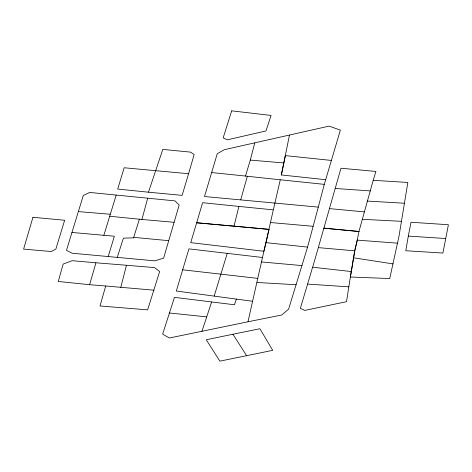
<?xml version="1.0" encoding="UTF-8"?>
<svg xmlns="http://www.w3.org/2000/svg" width="472" height="472" viewBox="0 0 472 472"><rect width="100%" height="100%" fill="white"/><g stroke="black" fill="none" stroke-linecap="round" stroke-linejoin="round"><path stroke-width="0.71" d="M236.354 299.053L234.454 304.764L174.463 297.366L162.633 334.147L169.401 337.987L247.989 321.786C258.609 274.421 269.335 227.073 280.279 179.773L324.299 184.357L340.371 130.119L329.096 126.124L224.359 149.677L217.267 153.725L204.494 196.523L318.293 207.125L324.299 184.357M357.233 240.224L358.956 231.439L373.21 180.298L407.849 182.469L399.035 236.041L389.73 278.551L350.371 277.005L346.507 301.691L304.818 310.399L300.363 308.328L312.606 267.211L351.339 271.559L354.767 250.762L357.233 240.136L397.483 243.157M351.286 271.536L350.371 277.005L354.714 250.738M408.304 236.088L405.784 250.738L442.907 253.045L448.4 224.731L411.012 222.247L408.304 236.088L445.71 238.519M289.448 135.204L281.359 174.953L325.662 179.696M281.359 174.953L285.359 155.618L331.232 160.421M266.066 242.661L269.04 229.368L196.671 222.772L190.723 242.643L263.883 251.251L266.066 242.661L307.567 247.104L318.293 207.125M357.286 240.159L354.714 250.827L318.311 247.623L340.973 168.233L375.918 171.448L373.21 180.298M71.903 232.442L103.852 235.31L116.206 195.072L174.994 200.889L179.177 204.995L163.642 258.125L154.963 260.857L72.151 253.222L66.481 250.367L83.29 195.496L89.698 192.434L116.206 195.072M234.077 225.946L238.891 206.429L272.963 209.822M120.797 287.365L126.461 265.258L154.621 267.618L159.642 271.524L147.63 309.862L100.005 305.974L105.71 285.991L154.014 290.197M211.662 172.545L245.487 176.056L250.302 160.085L254.732 143.081M109.728 216.253L141.924 219.456L147.683 198.252M240.749 199.756L247.346 176.274L280.279 179.773M95.934 262.774L72.092 260.692L63.165 264.096L58.28 281.471L89.639 284.699L95.934 262.774L126.461 265.258M188.582 173.725L194.169 154.503L190.434 152.108L162.787 149.406L148.479 192.192L117.705 189.065L124.165 167.761L188.582 173.725L182.115 195.378L148.479 192.192M312.659 267.235L318.364 247.552M262.579 257.5L188.918 248.868L176.316 291.023L252.384 301.242M108.194 256.591L114.371 236.218L103.852 235.31M214.2 296.021L227.256 253.34M247.989 321.786L281.719 315.001L288.616 309.119L307.567 247.104M117.233 257.452L123.41 238.153L133.564 237.847L139.387 219.108M201.939 331.368L211.603 302.05M133.564 237.847L133.735 237.357L168.775 240.673M232.92 334.247L206.258 339.752L219.863 361.151L272.733 350.342L259.889 328.724L232.92 334.247L246.62 355.681M362.272 219.303L401.253 221.309M367.369 201.066L404.191 203.22M257.045 282.486L296.103 284.728M307.773 284.097L348.855 286.852M335.403 188.475L370.29 190.912M89.639 284.699L105.71 285.991M78.647 211.615L110.218 214.241M250.302 160.085L283.861 162.958M270.497 222.53L313.06 226.294M141.924 219.456L174.044 222.288M261.553 261.96L301.938 265.583M269.04 229.368L196.671 222.772L202.6 202.695L238.891 206.429M329.698 208.636L364.378 211.898M323.957 228.123L359.015 231.457M323.957 228.212L358.956 231.528M169.324 312.96L206.541 316.871M182.646 269.795L257.5 278.35M245.487 176.056L247.346 176.274M353.634 257.795L393.052 263.901M32.951 217.291L23.6 249.11L51.265 251.535L55.873 249.051L64.652 220.253L32.951 217.291M231.693 110.849L223.179 137.842L227.368 139.818L265.99 130.956L271.087 115.433L231.693 110.849"/></g></svg>
